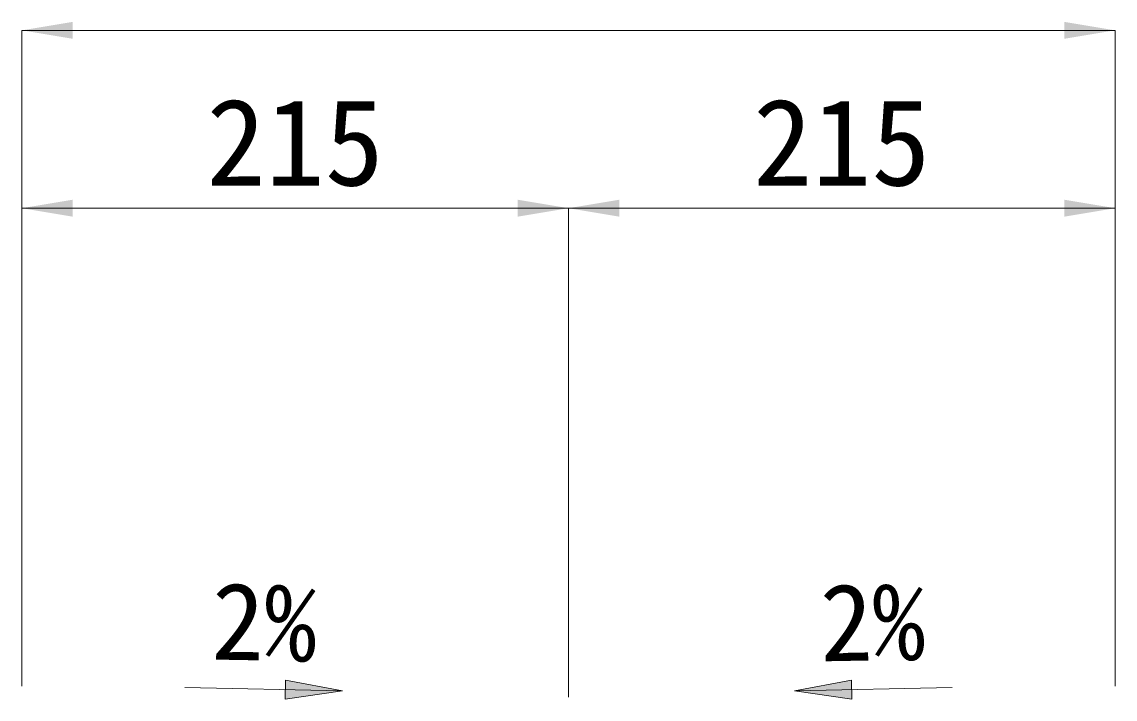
# Model space of a CAD drawing. Units: millimetres at full size, sheet at 1:20. Extents: x 62447 to 85128, y -7246 to 532.
# Drawn here: x 78963.2 to 79393.2, y -3142.8 to -2876.3 of the extents above; entities that cross this region are included whole.
import ezdxf
from ezdxf.enums import TextEntityAlignment as Align

# ---------------------------------------------------------------- set-up
doc = ezdxf.new("R2010")
doc.units = ezdxf.units.MM
doc.header["$LTSCALE"] = 20
doc.layers.add('寸法線', color=7, linetype='Continuous', lineweight=9)
doc.layers.add('引出線', color=4, linetype='Continuous', lineweight=9)
doc.styles.add('ＭＳ ゴシック', font='')
doc.styles.get('ＭＳ ゴシック').set_extended_font_data('MS Gothic')

# ---------------------------------------------------------------- blocks, each defined once
blk = doc.blocks.new('filled_arrow')
at = {"color": 0, "linetype": 'Continuous', "lineweight": -2}
blk.add_solid([(7.5, 1.25), (0, 0), (7.5, -1.25)], dxfattribs=at)

msp = doc.modelspace()

# ---------------------------------------------------------------- hatches: boundary and pattern name
at = {"layer": '引出線'}
for points in [[(79066.95, -3135.33), (79066.8, -3142.83), (79089.37, -3139.53)], [(79289.46, -3135.33), (79289.61, -3142.83), (79267.04, -3139.53)]]:
    msp.add_hatch(color=256, dxfattribs=at).paths.add_polyline_path(points)

# ---------------------------------------------------------------- linework, layer by layer
at = {"layer": '寸法線'}
for p, q in [((78963.21, -2879.63), (79393.21, -2879.63)), ((78963.21, -3137.7), (78963.21, -2879.63)), ((79393.21, -3137.7), (79393.21, -2879.63)), ((78963.21, -2949.63), (79178.21, -2949.63)), ((78963.21, -3137.7), (78963.21, -2949.63)), ((79178.21, -3142), (79178.21, -2949.63)), ((79178.21, -2949.63), (79393.21, -2949.63)), ((79178.21, -3142), (79178.21, -2949.63)), ((79393.21, -3137.7), (79393.21, -2949.63))]:
    msp.add_line(p, q, dxfattribs=at)
at = {"layer": '引出線'}
for p, q in [((79027.27, -3138.29), (79089.37, -3139.53)), ((79329.15, -3138.29), (79267.04, -3139.53))]:
    msp.add_line(p, q, dxfattribs=at)
at = {"layer": '引出線', "lineweight": 13}
for points in [[(79066.95, -3135.33), (79066.8, -3142.83), (79089.37, -3139.53)], [(79289.46, -3135.33), (79289.61, -3142.83), (79267.04, -3139.53)]]:
    msp.add_lwpolyline(points, close=True, dxfattribs=at)

# ---------------------------------------------------------------- block references
at = {"layer": '寸法線', "xscale": 2.67, "yscale": 2.67}
for p in [(78963.21, -2879.63), (78963.21, -2949.63), (79178.21, -2949.63)]:
    msp.add_blockref('filled_arrow', p, dxfattribs=at)
at = {"layer": '寸法線', "xscale": 2.67, "yscale": 2.67, "rotation": 180}
for p in [(79393.21, -2879.63), (79178.21, -2949.63), (79393.21, -2949.63)]:
    msp.add_blockref('filled_arrow', p, dxfattribs=at)

# ---------------------------------------------------------------- texts
at = {"layer": '寸法線', "style": 'ＭＳ ゴシック'}
for p in [(79070.71, -2923.63), (79285.71, -2923.63)]:
    msp.add_text('215', height=34.18, dxfattribs=at).set_placement(p, align=Align.MIDDLE_CENTER)
at = {"layer": '引出線', "style": 'ＭＳ ゴシック'}
for rotation, p in [(359, (79058.59, -3112.41)), (1, (79297.82, -3112.41))]:
    msp.add_text('2%', height=30.38, rotation=rotation, dxfattribs=at).set_placement(p, align=Align.MIDDLE_CENTER)

doc.saveas('drawing.dxf')
